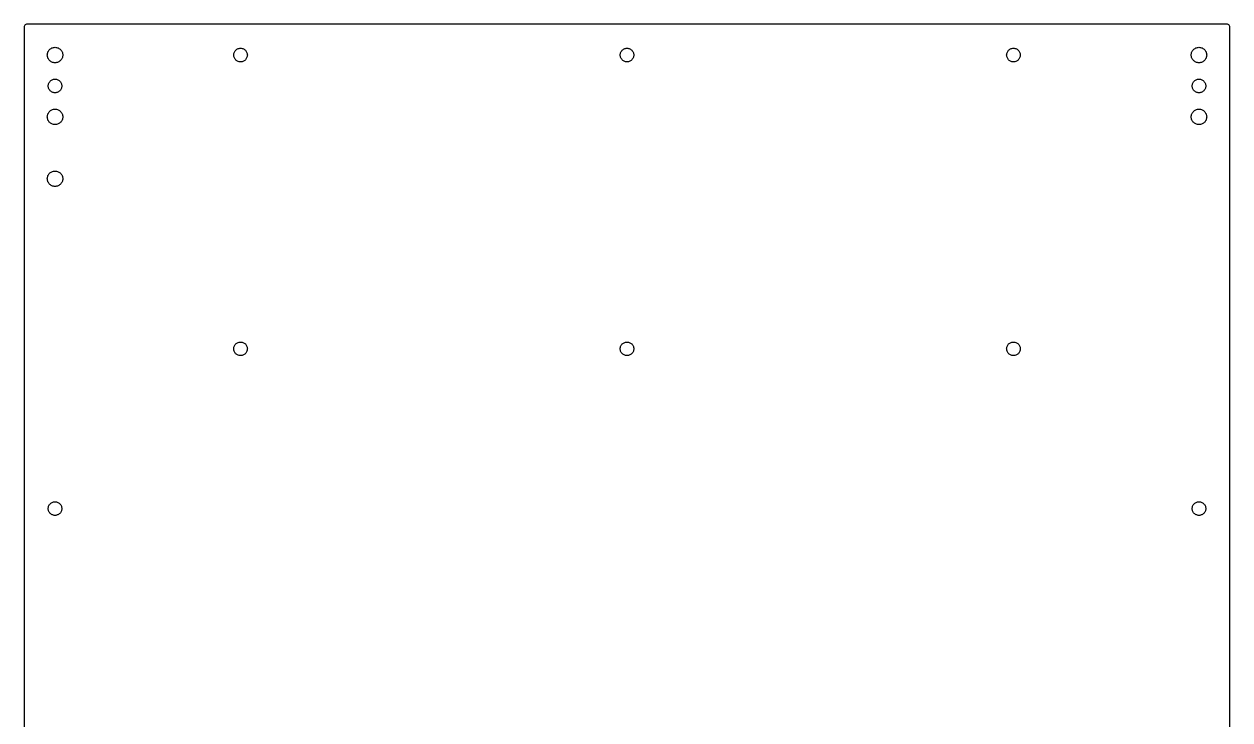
# Model space of a CAD drawing. Header units: metres. Extents: x -195 to 195, y -225 to 225.
# Drawn here: x -195 to 195, y 0 to 225 of the extents above; entities that cross this region are included whole.
import ezdxf

# ---------------------------------------------------------------- set-up
doc = ezdxf.new("R2010")
doc.units = ezdxf.units.M

msp = doc.modelspace()

# ---------------------------------------------------------------- linework, layer by layer
for p, q in [((-194.975, 224.223), (-195, 224)), ((-195, 224), (-195, -224)), ((-194.901, 224.434), (-194.975, 224.223)), ((-194.782, 224.623), (-194.901, 224.434)), ((-194.623, 224.782), (-194.782, 224.623)), ((-194.434, 224.901), (-194.623, 224.782)), ((-194.223, 224.975), (-194.434, 224.901)), ((-194, 225), (-194.223, 224.975)), ((194, 225), (-194, 225)), ((194.223, 224.975), (194, 225)), ((194.434, 224.901), (194.223, 224.975)), ((194.623, 224.782), (194.434, 224.901)), ((194.782, 224.623), (194.623, 224.782)), ((194.901, 224.434), (194.782, 224.623)), ((194.975, 224.223), (194.901, 224.434)), ((195, 224), (194.975, 224.223)), ((195, -224), (195, 224)), ((-187.5, 215), (-187.486, 215.261)), ((-187.486, 214.739), (-187.5, 215)), ((-187.486, 215.261), (-187.445, 215.52)), ((-187.445, 214.48), (-187.486, 214.739)), ((-187.445, 215.52), (-187.378, 215.773)), ((-187.378, 215.773), (-187.284, 216.017)), ((-187.284, 216.017), (-187.165, 216.25)), ((-187.165, 216.25), (-187.023, 216.469)), ((-187.023, 216.469), (-186.858, 216.673)), ((-186.858, 216.673), (-186.673, 216.858)), ((-186.673, 216.858), (-186.469, 217.023)), ((-186.469, 217.023), (-186.25, 217.165)), ((-186.25, 217.165), (-186.017, 217.284)), ((-186.017, 217.284), (-185.773, 217.378)), ((-185.773, 217.378), (-185.52, 217.445)), ((-185.52, 217.445), (-185.261, 217.486)), ((-185.261, 217.486), (-185, 217.5)), ((-185, 217.5), (-184.739, 217.486)), ((-184.739, 217.486), (-184.48, 217.445)), ((-184.48, 217.445), (-184.227, 217.378)), ((-184.227, 217.378), (-183.983, 217.284)), ((-183.983, 217.284), (-183.75, 217.165)), ((-183.75, 217.165), (-183.531, 217.023)), ((-183.531, 217.023), (-183.327, 216.858)), ((-183.327, 216.858), (-183.142, 216.673)), ((-183.142, 216.673), (-182.977, 216.469)), ((-182.977, 216.469), (-182.835, 216.25)), ((-182.835, 216.25), (-182.716, 216.017)), ((-182.716, 216.017), (-182.622, 215.773)), ((-182.622, 215.773), (-182.555, 215.52)), ((-182.555, 215.52), (-182.514, 215.261)), ((-182.514, 214.739), (-182.555, 214.48)), ((-182.514, 215.261), (-182.5, 215)), ((-182.5, 215), (-182.514, 214.739)), ((-127.2, 215), (-127.186, 215.246)), ((-127.186, 214.754), (-127.2, 215)), ((-127.186, 215.246), (-127.145, 215.49)), ((-127.145, 214.51), (-127.186, 214.754)), ((-127.145, 215.49), (-127.077, 215.727)), ((-127.077, 214.273), (-127.145, 214.51)), ((-127.077, 215.727), (-126.982, 215.955)), ((-126.982, 215.955), (-126.863, 216.17)), ((-126.863, 216.17), (-126.72, 216.372)), ((-126.72, 216.372), (-126.556, 216.556)), ((-126.556, 216.556), (-126.372, 216.72)), ((-126.372, 216.72), (-126.17, 216.863)), ((-126.17, 216.863), (-125.955, 216.982)), ((-125.955, 216.982), (-125.727, 217.077)), ((-125.727, 217.077), (-125.49, 217.145)), ((-125.49, 217.145), (-125.246, 217.186)), ((-125.246, 217.186), (-125, 217.2)), ((-125, 217.2), (-124.754, 217.186)), ((-124.754, 217.186), (-124.51, 217.145)), ((-124.51, 217.145), (-124.273, 217.077)), ((-124.273, 217.077), (-124.045, 216.982)), ((-124.045, 216.982), (-123.83, 216.863)), ((-123.83, 216.863), (-123.628, 216.72)), ((-123.628, 216.72), (-123.444, 216.556)), ((-123.444, 216.556), (-123.28, 216.372)), ((-123.28, 216.372), (-123.137, 216.17)), ((-123.137, 216.17), (-123.018, 215.955)), ((-123.018, 215.955), (-122.923, 215.727)), ((-122.923, 215.727), (-122.855, 215.49)), ((-122.855, 214.51), (-122.923, 214.273)), ((-122.855, 215.49), (-122.814, 215.246)), ((-122.814, 214.754), (-122.855, 214.51)), ((-122.814, 215.246), (-122.8, 215)), ((-122.8, 215), (-122.814, 214.754)), ((-2.2, 215), (-2.18616, 215.246)), ((-2.18616, 214.754), (-2.2, 215)), ((-2.18616, 215.246), (-2.14484, 215.49)), ((-2.14484, 214.51), (-2.18616, 214.754)), ((-2.14484, 215.49), (-2.07654, 215.727)), ((-2.07654, 214.273), (-2.14484, 214.51)), ((-2.07654, 215.727), (-1.98212, 215.955)), ((-1.98212, 215.955), (-1.86279, 216.17)), ((-1.86279, 216.17), (-1.72002, 216.372)), ((-1.72002, 216.372), (-1.55563, 216.556)), ((-1.55563, 216.556), (-1.37167, 216.72)), ((-1.37167, 216.72), (-1.17046, 216.863)), ((-1.17046, 216.863), (-0.95454, 216.982)), ((-0.95454, 216.982), (-0.72661, 217.077)), ((-0.72661, 217.077), (-0.48953, 217.145)), ((-0.48953, 217.145), (-0.24631, 217.186)), ((-0.24631, 217.186), (0, 217.2)), ((0, 217.2), (0.24631, 217.186)), ((0.24631, 217.186), (0.48953, 217.145)), ((0.48953, 217.145), (0.72661, 217.077)), ((0.72661, 217.077), (0.95454, 216.982)), ((0.95454, 216.982), (1.17046, 216.863)), ((1.17046, 216.863), (1.37167, 216.72)), ((1.37167, 216.72), (1.55563, 216.556)), ((1.55563, 216.556), (1.72002, 216.372)), ((1.72002, 216.372), (1.86279, 216.17)), ((1.86279, 216.17), (1.98212, 215.955)), ((1.98212, 215.955), (2.07654, 215.727)), ((2.07654, 215.727), (2.14484, 215.49)), ((2.14484, 214.51), (2.07654, 214.273)), ((2.14484, 215.49), (2.18616, 215.246)), ((2.18616, 214.754), (2.14484, 214.51)), ((2.18616, 215.246), (2.2, 215)), ((2.2, 215), (2.18616, 214.754)), ((122.8, 215), (122.814, 215.246)), ((122.814, 214.754), (122.8, 215)), ((122.814, 215.246), (122.855, 215.49)), ((122.855, 214.51), (122.814, 214.754)), ((122.855, 215.49), (122.923, 215.727)), ((122.923, 214.273), (122.855, 214.51)), ((122.923, 215.727), (123.018, 215.955)), ((123.018, 215.955), (123.137, 216.17)), ((123.137, 216.17), (123.28, 216.372)), ((123.28, 216.372), (123.444, 216.556)), ((123.444, 216.556), (123.628, 216.72)), ((123.628, 216.72), (123.83, 216.863)), ((123.83, 216.863), (124.045, 216.982)), ((124.045, 216.982), (124.273, 217.077)), ((124.273, 217.077), (124.51, 217.145)), ((124.51, 217.145), (124.754, 217.186)), ((124.754, 217.186), (125, 217.2)), ((125, 217.2), (125.246, 217.186)), ((125.246, 217.186), (125.49, 217.145)), ((125.49, 217.145), (125.727, 217.077)), ((125.727, 217.077), (125.955, 216.982)), ((125.955, 216.982), (126.17, 216.863)), ((126.17, 216.863), (126.372, 216.72)), ((126.372, 216.72), (126.556, 216.556)), ((126.556, 216.556), (126.72, 216.372)), ((126.72, 216.372), (126.863, 216.17)), ((126.863, 216.17), (126.982, 215.955)), ((126.982, 215.955), (127.077, 215.727)), ((127.077, 215.727), (127.145, 215.49)), ((127.145, 214.51), (127.077, 214.273)), ((127.145, 215.49), (127.186, 215.246)), ((127.186, 214.754), (127.145, 214.51)), ((127.186, 215.246), (127.2, 215)), ((127.2, 215), (127.186, 214.754)), ((182.5, 215), (182.514, 215.261)), ((182.514, 214.739), (182.5, 215)), ((182.514, 215.261), (182.555, 215.52)), ((182.555, 214.48), (182.514, 214.739)), ((182.555, 215.52), (182.622, 215.773)), ((182.622, 215.773), (182.716, 216.017)), ((182.716, 216.017), (182.835, 216.25)), ((182.835, 216.25), (182.977, 216.469)), ((182.977, 216.469), (183.142, 216.673)), ((183.142, 216.673), (183.327, 216.858)), ((183.327, 216.858), (183.531, 217.023)), ((183.531, 217.023), (183.75, 217.165)), ((183.75, 217.165), (183.983, 217.284)), ((183.983, 217.284), (184.227, 217.378)), ((184.227, 217.378), (184.48, 217.445)), ((184.48, 217.445), (184.739, 217.486)), ((184.739, 217.486), (185, 217.5)), ((185, 217.5), (185.261, 217.486)), ((185.261, 217.486), (185.52, 217.445)), ((185.52, 217.445), (185.773, 217.378)), ((185.773, 217.378), (186.017, 217.284)), ((186.017, 217.284), (186.25, 217.165)), ((186.25, 217.165), (186.469, 217.023)), ((186.469, 217.023), (186.673, 216.858)), ((186.673, 216.858), (186.858, 216.673)), ((186.858, 216.673), (187.023, 216.469)), ((187.023, 216.469), (187.165, 216.25)), ((187.165, 216.25), (187.284, 216.017)), ((187.284, 216.017), (187.378, 215.773)), ((187.378, 215.773), (187.445, 215.52)), ((187.445, 215.52), (187.486, 215.261)), ((187.486, 214.739), (187.445, 214.48)), ((187.486, 215.261), (187.5, 215)), ((187.5, 215), (187.486, 214.739)), ((-187.378, 214.227), (-187.445, 214.48)), ((-187.284, 213.983), (-187.378, 214.227)), ((-187.165, 213.75), (-187.284, 213.983)), ((-187.023, 213.531), (-187.165, 213.75)), ((-186.858, 213.327), (-187.023, 213.531)), ((-186.673, 213.142), (-186.858, 213.327)), ((-186.469, 212.977), (-186.673, 213.142)), ((-186.25, 212.835), (-186.469, 212.977)), ((-186.017, 212.716), (-186.25, 212.835)), ((-185.773, 212.622), (-186.017, 212.716)), ((-185.52, 212.555), (-185.773, 212.622)), ((-185.261, 212.514), (-185.52, 212.555)), ((-185, 212.5), (-185.261, 212.514)), ((-184.739, 212.514), (-185, 212.5)), ((-184.48, 212.555), (-184.739, 212.514)), ((-184.227, 212.622), (-184.48, 212.555)), ((-183.983, 212.716), (-184.227, 212.622)), ((-183.75, 212.835), (-183.983, 212.716)), ((-183.531, 212.977), (-183.75, 212.835)), ((-183.327, 213.142), (-183.531, 212.977)), ((-183.142, 213.327), (-183.327, 213.142)), ((-182.977, 213.531), (-183.142, 213.327)), ((-182.835, 213.75), (-182.977, 213.531)), ((-182.716, 213.983), (-182.835, 213.75)), ((-182.622, 214.227), (-182.716, 213.983)), ((-182.555, 214.48), (-182.622, 214.227)), ((-126.982, 214.045), (-127.077, 214.273)), ((-126.863, 213.83), (-126.982, 214.045)), ((-126.72, 213.628), (-126.863, 213.83)), ((-126.556, 213.444), (-126.72, 213.628)), ((-126.372, 213.28), (-126.556, 213.444)), ((-126.17, 213.137), (-126.372, 213.28)), ((-125.955, 213.018), (-126.17, 213.137)), ((-125.727, 212.923), (-125.955, 213.018)), ((-125.49, 212.855), (-125.727, 212.923)), ((-125.246, 212.814), (-125.49, 212.855)), ((-125, 212.8), (-125.246, 212.814)), ((-124.754, 212.814), (-125, 212.8)), ((-124.51, 212.855), (-124.754, 212.814)), ((-124.273, 212.923), (-124.51, 212.855)), ((-124.045, 213.018), (-124.273, 212.923)), ((-123.83, 213.137), (-124.045, 213.018)), ((-123.628, 213.28), (-123.83, 213.137)), ((-123.444, 213.444), (-123.628, 213.28)), ((-123.28, 213.628), (-123.444, 213.444)), ((-123.137, 213.83), (-123.28, 213.628)), ((-123.018, 214.045), (-123.137, 213.83)), ((-122.923, 214.273), (-123.018, 214.045)), ((-1.98212, 214.045), (-2.07654, 214.273)), ((-1.86279, 213.83), (-1.98212, 214.045)), ((-1.72002, 213.628), (-1.86279, 213.83)), ((-1.55563, 213.444), (-1.72002, 213.628)), ((-1.37167, 213.28), (-1.55563, 213.444)), ((-1.17046, 213.137), (-1.37167, 213.28)), ((-0.95454, 213.018), (-1.17046, 213.137)), ((-0.72661, 212.923), (-0.95454, 213.018)), ((-0.48953, 212.855), (-0.72661, 212.923)), ((-0.24631, 212.814), (-0.48953, 212.855)), ((0, 212.8), (-0.24631, 212.814)), ((0.24631, 212.814), (0, 212.8)), ((0.48953, 212.855), (0.24631, 212.814)), ((0.72661, 212.923), (0.48953, 212.855)), ((0.95454, 213.018), (0.72661, 212.923)), ((1.17046, 213.137), (0.95454, 213.018)), ((1.37167, 213.28), (1.17046, 213.137)), ((1.55563, 213.444), (1.37167, 213.28)), ((1.72002, 213.628), (1.55563, 213.444)), ((1.86279, 213.83), (1.72002, 213.628)), ((1.98212, 214.045), (1.86279, 213.83)), ((2.07654, 214.273), (1.98212, 214.045)), ((123.018, 214.045), (122.923, 214.273)), ((123.137, 213.83), (123.018, 214.045)), ((123.28, 213.628), (123.137, 213.83)), ((123.444, 213.444), (123.28, 213.628)), ((123.628, 213.28), (123.444, 213.444)), ((123.83, 213.137), (123.628, 213.28)), ((124.045, 213.018), (123.83, 213.137)), ((124.273, 212.923), (124.045, 213.018)), ((124.51, 212.855), (124.273, 212.923)), ((124.754, 212.814), (124.51, 212.855)), ((125, 212.8), (124.754, 212.814)), ((125.246, 212.814), (125, 212.8)), ((125.49, 212.855), (125.246, 212.814)), ((125.727, 212.923), (125.49, 212.855)), ((125.955, 213.018), (125.727, 212.923)), ((126.17, 213.137), (125.955, 213.018)), ((126.372, 213.28), (126.17, 213.137)), ((126.556, 213.444), (126.372, 213.28)), ((126.72, 213.628), (126.556, 213.444)), ((126.863, 213.83), (126.72, 213.628)), ((126.982, 214.045), (126.863, 213.83)), ((127.077, 214.273), (126.982, 214.045)), ((182.622, 214.227), (182.555, 214.48)), ((182.716, 213.983), (182.622, 214.227)), ((182.835, 213.75), (182.716, 213.983)), ((182.977, 213.531), (182.835, 213.75)), ((183.142, 213.327), (182.977, 213.531)), ((183.327, 213.142), (183.142, 213.327)), ((183.531, 212.977), (183.327, 213.142)), ((183.75, 212.835), (183.531, 212.977)), ((183.983, 212.716), (183.75, 212.835)), ((184.227, 212.622), (183.983, 212.716)), ((184.48, 212.555), (184.227, 212.622)), ((184.739, 212.514), (184.48, 212.555)), ((185, 212.5), (184.739, 212.514)), ((185.261, 212.514), (185, 212.5)), ((185.52, 212.555), (185.261, 212.514)), ((185.773, 212.622), (185.52, 212.555)), ((186.017, 212.716), (185.773, 212.622)), ((186.25, 212.835), (186.017, 212.716)), ((186.469, 212.977), (186.25, 212.835)), ((186.673, 213.142), (186.469, 212.977)), ((186.858, 213.327), (186.673, 213.142)), ((187.023, 213.531), (186.858, 213.327)), ((187.165, 213.75), (187.023, 213.531)), ((187.284, 213.983), (187.165, 213.75)), ((187.378, 214.227), (187.284, 213.983)), ((187.445, 214.48), (187.378, 214.227)), ((-186.556, 206.556), (-186.372, 206.72)), ((-186.372, 206.72), (-186.17, 206.863)), ((-186.17, 206.863), (-185.955, 206.982)), ((-185.955, 206.982), (-185.727, 207.077)), ((-185.727, 207.077), (-185.49, 207.145)), ((-185.49, 207.145), (-185.246, 207.186)), ((-185.246, 207.186), (-185, 207.2)), ((-185, 207.2), (-184.754, 207.186)), ((-184.754, 207.186), (-184.51, 207.145)), ((-184.51, 207.145), (-184.273, 207.077)), ((-184.273, 207.077), (-184.045, 206.982)), ((-184.045, 206.982), (-183.83, 206.863)), ((-183.83, 206.863), (-183.628, 206.72)), ((-183.628, 206.72), (-183.444, 206.556)), ((183.444, 206.556), (183.628, 206.72)), ((183.628, 206.72), (183.83, 206.863)), ((183.83, 206.863), (184.045, 206.982)), ((184.045, 206.982), (184.273, 207.077)), ((184.273, 207.077), (184.51, 207.145)), ((184.51, 207.145), (184.754, 207.186)), ((184.754, 207.186), (185, 207.2)), ((185, 207.2), (185.246, 207.186)), ((185.246, 207.186), (185.49, 207.145)), ((185.49, 207.145), (185.727, 207.077)), ((185.727, 207.077), (185.955, 206.982)), ((185.955, 206.982), (186.17, 206.863)), ((186.17, 206.863), (186.372, 206.72)), ((186.372, 206.72), (186.556, 206.556)), ((-187.2, 205), (-187.186, 205.246)), ((-187.186, 204.754), (-187.2, 205)), ((-187.186, 205.246), (-187.145, 205.49)), ((-187.145, 204.51), (-187.186, 204.754)), ((-187.145, 205.49), (-187.077, 205.727)), ((-187.077, 204.273), (-187.145, 204.51)), ((-187.077, 205.727), (-186.982, 205.955)), ((-186.982, 204.045), (-187.077, 204.273)), ((-186.982, 205.955), (-186.863, 206.17)), ((-186.863, 203.83), (-186.982, 204.045)), ((-186.863, 206.17), (-186.72, 206.372)), ((-186.72, 203.628), (-186.863, 203.83)), ((-186.72, 206.372), (-186.556, 206.556)), ((-186.556, 203.444), (-186.72, 203.628)), ((-186.372, 203.28), (-186.556, 203.444)), ((-186.17, 203.137), (-186.372, 203.28)), ((-185.955, 203.018), (-186.17, 203.137)), ((-185.727, 202.923), (-185.955, 203.018)), ((-185.49, 202.855), (-185.727, 202.923)), ((-185.246, 202.814), (-185.49, 202.855)), ((-185, 202.8), (-185.246, 202.814)), ((-184.754, 202.814), (-185, 202.8)), ((-184.51, 202.855), (-184.754, 202.814)), ((-184.273, 202.923), (-184.51, 202.855)), ((-184.045, 203.018), (-184.273, 202.923)), ((-183.83, 203.137), (-184.045, 203.018)), ((-183.628, 203.28), (-183.83, 203.137)), ((-183.444, 203.444), (-183.628, 203.28)), ((-183.444, 206.556), (-183.28, 206.372)), ((-183.28, 203.628), (-183.444, 203.444)), ((-183.28, 206.372), (-183.137, 206.17)), ((-183.137, 203.83), (-183.28, 203.628)), ((-183.137, 206.17), (-183.018, 205.955)), ((-183.018, 204.045), (-183.137, 203.83)), ((-183.018, 205.955), (-182.923, 205.727)), ((-182.923, 204.273), (-183.018, 204.045)), ((-182.923, 205.727), (-182.855, 205.49)), ((-182.855, 204.51), (-182.923, 204.273)), ((-182.855, 205.49), (-182.814, 205.246)), ((-182.814, 204.754), (-182.855, 204.51)), ((-182.814, 205.246), (-182.8, 205)), ((-182.8, 205), (-182.814, 204.754)), ((182.8, 205), (182.814, 205.246)), ((182.814, 204.754), (182.8, 205)), ((182.814, 205.246), (182.855, 205.49)), ((182.855, 204.51), (182.814, 204.754)), ((182.855, 205.49), (182.923, 205.727)), ((182.923, 204.273), (182.855, 204.51)), ((182.923, 205.727), (183.018, 205.955)), ((183.018, 204.045), (182.923, 204.273)), ((183.018, 205.955), (183.137, 206.17)), ((183.137, 203.83), (183.018, 204.045)), ((183.137, 206.17), (183.28, 206.372)), ((183.28, 203.628), (183.137, 203.83)), ((183.28, 206.372), (183.444, 206.556)), ((183.444, 203.444), (183.28, 203.628)), ((183.628, 203.28), (183.444, 203.444)), ((183.83, 203.137), (183.628, 203.28)), ((184.045, 203.018), (183.83, 203.137)), ((184.273, 202.923), (184.045, 203.018)), ((184.51, 202.855), (184.273, 202.923)), ((184.754, 202.814), (184.51, 202.855)), ((185, 202.8), (184.754, 202.814)), ((185.246, 202.814), (185, 202.8)), ((185.49, 202.855), (185.246, 202.814)), ((185.727, 202.923), (185.49, 202.855)), ((185.955, 203.018), (185.727, 202.923)), ((186.17, 203.137), (185.955, 203.018)), ((186.372, 203.28), (186.17, 203.137)), ((186.556, 203.444), (186.372, 203.28)), ((186.556, 206.556), (186.72, 206.372)), ((186.72, 203.628), (186.556, 203.444)), ((186.72, 206.372), (186.863, 206.17)), ((186.863, 203.83), (186.72, 203.628)), ((186.863, 206.17), (186.982, 205.955)), ((186.982, 204.045), (186.863, 203.83)), ((186.982, 205.955), (187.077, 205.727)), ((187.077, 204.273), (186.982, 204.045)), ((187.077, 205.727), (187.145, 205.49)), ((187.145, 204.51), (187.077, 204.273)), ((187.145, 205.49), (187.186, 205.246)), ((187.186, 204.754), (187.145, 204.51)), ((187.186, 205.246), (187.2, 205)), ((187.2, 205), (187.186, 204.754)), ((-187.5, 195), (-187.486, 195.261)), ((-187.486, 194.739), (-187.5, 195)), ((-187.486, 195.261), (-187.445, 195.52)), ((-187.445, 195.52), (-187.378, 195.773)), ((-187.378, 195.773), (-187.284, 196.017)), ((-187.284, 196.017), (-187.165, 196.25)), ((-187.165, 196.25), (-187.023, 196.469)), ((-187.023, 196.469), (-186.858, 196.673)), ((-186.858, 196.673), (-186.673, 196.858)), ((-186.673, 196.858), (-186.469, 197.023)), ((-186.469, 197.023), (-186.25, 197.165)), ((-186.25, 197.165), (-186.017, 197.284)), ((-186.017, 197.284), (-185.773, 197.378)), ((-185.773, 197.378), (-185.52, 197.445)), ((-185.52, 197.445), (-185.261, 197.486)), ((-185.261, 197.486), (-185, 197.5)), ((-185, 197.5), (-184.739, 197.486)), ((-184.739, 197.486), (-184.48, 197.445)), ((-184.48, 197.445), (-184.227, 197.378)), ((-184.227, 197.378), (-183.983, 197.284)), ((-183.983, 197.284), (-183.75, 197.165)), ((-183.75, 197.165), (-183.531, 197.023)), ((-183.531, 197.023), (-183.327, 196.858)), ((-183.327, 196.858), (-183.142, 196.673)), ((-183.142, 196.673), (-182.977, 196.469)), ((-182.977, 196.469), (-182.835, 196.25)), ((-182.835, 196.25), (-182.716, 196.017)), ((-182.716, 196.017), (-182.622, 195.773)), ((-182.622, 195.773), (-182.555, 195.52)), ((-182.555, 195.52), (-182.514, 195.261)), ((-182.514, 195.261), (-182.5, 195)), ((-182.5, 195), (-182.514, 194.739)), ((182.5, 195), (182.514, 195.261)), ((182.514, 194.739), (182.5, 195)), ((182.514, 195.261), (182.555, 195.52)), ((182.555, 195.52), (182.622, 195.773)), ((182.622, 195.773), (182.716, 196.017)), ((182.716, 196.017), (182.835, 196.25)), ((182.835, 196.25), (182.977, 196.469)), ((182.977, 196.469), (183.142, 196.673)), ((183.142, 196.673), (183.327, 196.858)), ((183.327, 196.858), (183.531, 197.023)), ((183.531, 197.023), (183.75, 197.165)), ((183.75, 197.165), (183.983, 197.284)), ((183.983, 197.284), (184.227, 197.378)), ((184.227, 197.378), (184.48, 197.445)), ((184.48, 197.445), (184.739, 197.486)), ((184.739, 197.486), (185, 197.5)), ((185, 197.5), (185.261, 197.486)), ((185.261, 197.486), (185.52, 197.445)), ((185.52, 197.445), (185.773, 197.378)), ((185.773, 197.378), (186.017, 197.284)), ((186.017, 197.284), (186.25, 197.165)), ((186.25, 197.165), (186.469, 197.023)), ((186.469, 197.023), (186.673, 196.858)), ((186.673, 196.858), (186.858, 196.673)), ((186.858, 196.673), (187.023, 196.469)), ((187.023, 196.469), (187.165, 196.25)), ((187.165, 196.25), (187.284, 196.017)), ((187.284, 196.017), (187.378, 195.773)), ((187.378, 195.773), (187.445, 195.52)), ((187.445, 195.52), (187.486, 195.261)), ((187.486, 195.261), (187.5, 195)), ((187.5, 195), (187.486, 194.739)), ((-187.445, 194.48), (-187.486, 194.739)), ((-187.378, 194.227), (-187.445, 194.48)), ((-187.284, 193.983), (-187.378, 194.227)), ((-187.165, 193.75), (-187.284, 193.983)), ((-187.023, 193.531), (-187.165, 193.75)), ((-186.858, 193.327), (-187.023, 193.531)), ((-186.673, 193.142), (-186.858, 193.327)), ((-186.469, 192.977), (-186.673, 193.142)), ((-186.25, 192.835), (-186.469, 192.977)), ((-186.017, 192.716), (-186.25, 192.835)), ((-185.773, 192.622), (-186.017, 192.716)), ((-185.52, 192.555), (-185.773, 192.622)), ((-185.261, 192.514), (-185.52, 192.555)), ((-185, 192.5), (-185.261, 192.514)), ((-184.739, 192.514), (-185, 192.5)), ((-184.48, 192.555), (-184.739, 192.514)), ((-184.227, 192.622), (-184.48, 192.555)), ((-183.983, 192.716), (-184.227, 192.622)), ((-183.75, 192.835), (-183.983, 192.716)), ((-183.531, 192.977), (-183.75, 192.835)), ((-183.327, 193.142), (-183.531, 192.977)), ((-183.142, 193.327), (-183.327, 193.142)), ((-182.977, 193.531), (-183.142, 193.327)), ((-182.835, 193.75), (-182.977, 193.531)), ((-182.716, 193.983), (-182.835, 193.75)), ((-182.622, 194.227), (-182.716, 193.983)), ((-182.555, 194.48), (-182.622, 194.227)), ((-182.514, 194.739), (-182.555, 194.48)), ((182.555, 194.48), (182.514, 194.739)), ((182.622, 194.227), (182.555, 194.48)), ((182.716, 193.983), (182.622, 194.227)), ((182.835, 193.75), (182.716, 193.983)), ((182.977, 193.531), (182.835, 193.75)), ((183.142, 193.327), (182.977, 193.531)), ((183.327, 193.142), (183.142, 193.327)), ((183.531, 192.977), (183.327, 193.142)), ((183.75, 192.835), (183.531, 192.977)), ((183.983, 192.716), (183.75, 192.835)), ((184.227, 192.622), (183.983, 192.716)), ((184.48, 192.555), (184.227, 192.622)), ((184.739, 192.514), (184.48, 192.555)), ((185, 192.5), (184.739, 192.514)), ((185.261, 192.514), (185, 192.5)), ((185.52, 192.555), (185.261, 192.514)), ((185.773, 192.622), (185.52, 192.555)), ((186.017, 192.716), (185.773, 192.622)), ((186.25, 192.835), (186.017, 192.716)), ((186.469, 192.977), (186.25, 192.835)), ((186.673, 193.142), (186.469, 192.977)), ((186.858, 193.327), (186.673, 193.142)), ((187.023, 193.531), (186.858, 193.327)), ((187.165, 193.75), (187.023, 193.531)), ((187.284, 193.983), (187.165, 193.75)), ((187.378, 194.227), (187.284, 193.983)), ((187.445, 194.48), (187.378, 194.227)), ((187.486, 194.739), (187.445, 194.48)), ((-187.486, 175.261), (-187.445, 175.52)), ((-187.445, 175.52), (-187.378, 175.773)), ((-187.378, 175.773), (-187.284, 176.017)), ((-187.284, 176.017), (-187.165, 176.25)), ((-187.165, 176.25), (-187.023, 176.469)), ((-187.023, 176.469), (-186.858, 176.673)), ((-186.858, 176.673), (-186.673, 176.858)), ((-186.673, 176.858), (-186.469, 177.023)), ((-186.469, 177.023), (-186.25, 177.165)), ((-186.25, 177.165), (-186.017, 177.284)), ((-186.017, 177.284), (-185.773, 177.378)), ((-185.773, 177.378), (-185.52, 177.445)), ((-185.52, 177.445), (-185.261, 177.486)), ((-185.261, 177.486), (-185, 177.5)), ((-185, 177.5), (-184.739, 177.486)), ((-184.739, 177.486), (-184.48, 177.445)), ((-184.48, 177.445), (-184.227, 177.378)), ((-184.227, 177.378), (-183.983, 177.284)), ((-183.983, 177.284), (-183.75, 177.165)), ((-183.75, 177.165), (-183.531, 177.023)), ((-183.531, 177.023), (-183.327, 176.858)), ((-183.327, 176.858), (-183.142, 176.673)), ((-183.142, 176.673), (-182.977, 176.469)), ((-182.977, 176.469), (-182.835, 176.25)), ((-182.835, 176.25), (-182.716, 176.017)), ((-182.716, 176.017), (-182.622, 175.773)), ((-182.622, 175.773), (-182.555, 175.52)), ((-182.555, 175.52), (-182.514, 175.261)), ((-187.5, 175), (-187.486, 175.261)), ((-187.486, 174.739), (-187.5, 175)), ((-187.445, 174.48), (-187.486, 174.739)), ((-187.378, 174.227), (-187.445, 174.48)), ((-187.284, 173.983), (-187.378, 174.227)), ((-187.165, 173.75), (-187.284, 173.983)), ((-187.023, 173.531), (-187.165, 173.75)), ((-186.858, 173.327), (-187.023, 173.531)), ((-186.673, 173.142), (-186.858, 173.327)), ((-186.469, 172.977), (-186.673, 173.142)), ((-186.25, 172.835), (-186.469, 172.977)), ((-186.017, 172.716), (-186.25, 172.835)), ((-185.773, 172.622), (-186.017, 172.716)), ((-185.52, 172.555), (-185.773, 172.622)), ((-185.261, 172.514), (-185.52, 172.555)), ((-185, 172.5), (-185.261, 172.514)), ((-184.739, 172.514), (-185, 172.5)), ((-184.48, 172.555), (-184.739, 172.514)), ((-184.227, 172.622), (-184.48, 172.555)), ((-183.983, 172.716), (-184.227, 172.622)), ((-183.75, 172.835), (-183.983, 172.716)), ((-183.531, 172.977), (-183.75, 172.835)), ((-183.327, 173.142), (-183.531, 172.977)), ((-183.142, 173.327), (-183.327, 173.142)), ((-182.977, 173.531), (-183.142, 173.327)), ((-182.835, 173.75), (-182.977, 173.531)), ((-182.716, 173.983), (-182.835, 173.75)), ((-182.622, 174.227), (-182.716, 173.983)), ((-182.555, 174.48), (-182.622, 174.227)), ((-182.514, 174.739), (-182.555, 174.48)), ((-182.514, 175.261), (-182.5, 175)), ((-182.5, 175), (-182.514, 174.739)), ((-127.077, 120.727), (-126.982, 120.955)), ((-126.982, 120.955), (-126.863, 121.17)), ((-126.863, 121.17), (-126.72, 121.372)), ((-126.72, 121.372), (-126.556, 121.556)), ((-126.556, 121.556), (-126.372, 121.72)), ((-126.372, 121.72), (-126.17, 121.863)), ((-126.17, 121.863), (-125.955, 121.982)), ((-125.955, 121.982), (-125.727, 122.077)), ((-125.727, 122.077), (-125.49, 122.145)), ((-125.49, 122.145), (-125.246, 122.186)), ((-125.246, 122.186), (-125, 122.2)), ((-125, 122.2), (-124.754, 122.186)), ((-124.754, 122.186), (-124.51, 122.145)), ((-124.51, 122.145), (-124.273, 122.077)), ((-124.273, 122.077), (-124.045, 121.982)), ((-124.045, 121.982), (-123.83, 121.863)), ((-123.83, 121.863), (-123.628, 121.72)), ((-123.628, 121.72), (-123.444, 121.556)), ((-123.444, 121.556), (-123.28, 121.372)), ((-123.28, 121.372), (-123.137, 121.17)), ((-123.137, 121.17), (-123.018, 120.955)), ((-123.018, 120.955), (-122.923, 120.727)), ((-2.07654, 120.727), (-1.98212, 120.955)), ((-1.98212, 120.955), (-1.86279, 121.17)), ((-1.86279, 121.17), (-1.72002, 121.372)), ((-1.72002, 121.372), (-1.55563, 121.556)), ((-1.55563, 121.556), (-1.37167, 121.72)), ((-1.37167, 121.72), (-1.17046, 121.863)), ((-1.17046, 121.863), (-0.95454, 121.982)), ((-0.95454, 121.982), (-0.72661, 122.077)), ((-0.72661, 122.077), (-0.48953, 122.145)), ((-0.48953, 122.145), (-0.24631, 122.186)), ((-0.24631, 122.186), (0, 122.2)), ((0, 122.2), (0.24631, 122.186)), ((0.24631, 122.186), (0.48953, 122.145)), ((0.48953, 122.145), (0.72661, 122.077)), ((0.72661, 122.077), (0.95454, 121.982)), ((0.95454, 121.982), (1.17046, 121.863)), ((1.17046, 121.863), (1.37167, 121.72)), ((1.37167, 121.72), (1.55563, 121.556)), ((1.55563, 121.556), (1.72002, 121.372)), ((1.72002, 121.372), (1.86279, 121.17)), ((1.86279, 121.17), (1.98212, 120.955)), ((1.98212, 120.955), (2.07654, 120.727)), ((122.923, 120.727), (123.018, 120.955)), ((123.018, 120.955), (123.137, 121.17)), ((123.137, 121.17), (123.28, 121.372)), ((123.28, 121.372), (123.444, 121.556)), ((123.444, 121.556), (123.628, 121.72)), ((123.628, 121.72), (123.83, 121.863)), ((123.83, 121.863), (124.045, 121.982)), ((124.045, 121.982), (124.273, 122.077)), ((124.273, 122.077), (124.51, 122.145)), ((124.51, 122.145), (124.754, 122.186)), ((124.754, 122.186), (125, 122.2)), ((125, 122.2), (125.246, 122.186)), ((125.246, 122.186), (125.49, 122.145)), ((125.49, 122.145), (125.727, 122.077)), ((125.727, 122.077), (125.955, 121.982)), ((125.955, 121.982), (126.17, 121.863)), ((126.17, 121.863), (126.372, 121.72)), ((126.372, 121.72), (126.556, 121.556)), ((126.556, 121.556), (126.72, 121.372)), ((126.72, 121.372), (126.863, 121.17)), ((126.863, 121.17), (126.982, 120.955)), ((126.982, 120.955), (127.077, 120.727)), ((-127.2, 120), (-127.186, 120.246)), ((-127.186, 119.754), (-127.2, 120)), ((-127.186, 120.246), (-127.145, 120.49)), ((-127.145, 119.51), (-127.186, 119.754)), ((-127.145, 120.49), (-127.077, 120.727)), ((-127.077, 119.273), (-127.145, 119.51)), ((-126.982, 119.045), (-127.077, 119.273)), ((-126.863, 118.83), (-126.982, 119.045)), ((-126.72, 118.628), (-126.863, 118.83)), ((-126.556, 118.444), (-126.72, 118.628)), ((-126.372, 118.28), (-126.556, 118.444)), ((-126.17, 118.137), (-126.372, 118.28)), ((-125.955, 118.018), (-126.17, 118.137)), ((-125.727, 117.923), (-125.955, 118.018)), ((-125.49, 117.855), (-125.727, 117.923)), ((-125.246, 117.814), (-125.49, 117.855)), ((-125, 117.8), (-125.246, 117.814)), ((-124.754, 117.814), (-125, 117.8)), ((-124.51, 117.855), (-124.754, 117.814)), ((-124.273, 117.923), (-124.51, 117.855)), ((-124.045, 118.018), (-124.273, 117.923)), ((-123.83, 118.137), (-124.045, 118.018)), ((-123.628, 118.28), (-123.83, 118.137)), ((-123.444, 118.444), (-123.628, 118.28)), ((-123.28, 118.628), (-123.444, 118.444)), ((-123.137, 118.83), (-123.28, 118.628)), ((-123.018, 119.045), (-123.137, 118.83)), ((-122.923, 119.273), (-123.018, 119.045)), ((-122.923, 120.727), (-122.855, 120.49)), ((-122.855, 119.51), (-122.923, 119.273)), ((-122.855, 120.49), (-122.814, 120.246)), ((-122.814, 119.754), (-122.855, 119.51)), ((-122.814, 120.246), (-122.8, 120)), ((-122.8, 120), (-122.814, 119.754)), ((-2.2, 120), (-2.18616, 120.246)), ((-2.18616, 119.754), (-2.2, 120)), ((-2.18616, 120.246), (-2.14484, 120.49)), ((-2.14484, 119.51), (-2.18616, 119.754)), ((-2.14484, 120.49), (-2.07654, 120.727)), ((-2.07654, 119.273), (-2.14484, 119.51)), ((-1.98212, 119.045), (-2.07654, 119.273)), ((-1.86279, 118.83), (-1.98212, 119.045)), ((-1.72002, 118.628), (-1.86279, 118.83)), ((-1.55563, 118.444), (-1.72002, 118.628)), ((-1.37167, 118.28), (-1.55563, 118.444)), ((-1.17046, 118.137), (-1.37167, 118.28)), ((-0.95454, 118.018), (-1.17046, 118.137)), ((-0.72661, 117.923), (-0.95454, 118.018)), ((-0.48953, 117.855), (-0.72661, 117.923)), ((-0.24631, 117.814), (-0.48953, 117.855)), ((0, 117.8), (-0.24631, 117.814)), ((0.24631, 117.814), (0, 117.8)), ((0.48953, 117.855), (0.24631, 117.814)), ((0.72661, 117.923), (0.48953, 117.855)), ((0.95454, 118.018), (0.72661, 117.923)), ((1.17046, 118.137), (0.95454, 118.018)), ((1.37167, 118.28), (1.17046, 118.137)), ((1.55563, 118.444), (1.37167, 118.28)), ((1.72002, 118.628), (1.55563, 118.444)), ((1.86279, 118.83), (1.72002, 118.628)), ((1.98212, 119.045), (1.86279, 118.83)), ((2.07654, 119.273), (1.98212, 119.045)), ((2.07654, 120.727), (2.14484, 120.49)), ((2.14484, 119.51), (2.07654, 119.273)), ((2.14484, 120.49), (2.18616, 120.246)), ((2.18616, 119.754), (2.14484, 119.51)), ((2.18616, 120.246), (2.2, 120)), ((2.2, 120), (2.18616, 119.754)), ((122.8, 120), (122.814, 120.246)), ((122.814, 119.754), (122.8, 120)), ((122.814, 120.246), (122.855, 120.49)), ((122.855, 119.51), (122.814, 119.754)), ((122.855, 120.49), (122.923, 120.727)), ((122.923, 119.273), (122.855, 119.51)), ((123.018, 119.045), (122.923, 119.273)), ((123.137, 118.83), (123.018, 119.045)), ((123.28, 118.628), (123.137, 118.83)), ((123.444, 118.444), (123.28, 118.628)), ((123.628, 118.28), (123.444, 118.444)), ((123.83, 118.137), (123.628, 118.28)), ((124.045, 118.018), (123.83, 118.137)), ((124.273, 117.923), (124.045, 118.018)), ((124.51, 117.855), (124.273, 117.923)), ((124.754, 117.814), (124.51, 117.855)), ((125, 117.8), (124.754, 117.814)), ((125.246, 117.814), (125, 117.8)), ((125.49, 117.855), (125.246, 117.814)), ((125.727, 117.923), (125.49, 117.855)), ((125.955, 118.018), (125.727, 117.923)), ((126.17, 118.137), (125.955, 118.018)), ((126.372, 118.28), (126.17, 118.137)), ((126.556, 118.444), (126.372, 118.28)), ((126.72, 118.628), (126.556, 118.444)), ((126.863, 118.83), (126.72, 118.628)), ((126.982, 119.045), (126.863, 118.83)), ((127.077, 119.273), (126.982, 119.045)), ((127.077, 120.727), (127.145, 120.49)), ((127.145, 119.51), (127.077, 119.273)), ((127.145, 120.49), (127.186, 120.246)), ((127.186, 119.754), (127.145, 119.51)), ((127.186, 120.246), (127.2, 120)), ((127.2, 120), (127.186, 119.754)), ((-186.17, 70.1961), (-185.955, 70.3155)), ((-185.955, 70.3155), (-185.727, 70.4099)), ((-185.727, 70.4099), (-185.49, 70.4782)), ((-185.49, 70.4782), (-185.246, 70.5195)), ((-185.246, 70.5195), (-185, 70.5333)), ((-185, 70.5333), (-184.754, 70.5195)), ((-184.754, 70.5195), (-184.51, 70.4782)), ((-184.51, 70.4782), (-184.273, 70.4099)), ((-184.273, 70.4099), (-184.045, 70.3155)), ((-184.045, 70.3155), (-183.83, 70.1961)), ((183.83, 70.1961), (184.045, 70.3155)), ((184.045, 70.3155), (184.273, 70.4099)), ((184.273, 70.4099), (184.51, 70.4782)), ((184.51, 70.4782), (184.754, 70.5195)), ((184.754, 70.5195), (185, 70.5333)), ((185, 70.5333), (185.246, 70.5195)), ((185.246, 70.5195), (185.49, 70.4782)), ((185.49, 70.4782), (185.727, 70.4099)), ((185.727, 70.4099), (185.955, 70.3155)), ((185.955, 70.3155), (186.17, 70.1961)), ((-187.2, 68.3333), (-187.186, 68.5797)), ((-187.186, 68.087), (-187.2, 68.3333)), ((-187.186, 68.5797), (-187.145, 68.8229)), ((-187.145, 67.8438), (-187.186, 68.087)), ((-187.145, 68.8229), (-187.077, 69.0599)), ((-187.077, 67.6067), (-187.145, 67.8438)), ((-187.077, 69.0599), (-186.982, 69.2879)), ((-186.982, 67.3788), (-187.077, 67.6067)), ((-186.982, 69.2879), (-186.863, 69.5038)), ((-186.863, 67.1629), (-186.982, 67.3788)), ((-186.863, 69.5038), (-186.72, 69.705)), ((-186.72, 66.9617), (-186.863, 67.1629)), ((-186.72, 69.705), (-186.556, 69.889)), ((-186.556, 66.7777), (-186.72, 66.9617)), ((-186.556, 69.889), (-186.372, 70.0534)), ((-186.372, 66.6133), (-186.556, 66.7777)), ((-186.372, 70.0534), (-186.17, 70.1961)), ((-186.17, 66.4705), (-186.372, 66.6133)), ((-185.955, 66.3512), (-186.17, 66.4705)), ((-185.727, 66.2568), (-185.955, 66.3512)), ((-184.045, 66.3512), (-184.273, 66.2568)), ((-183.83, 66.4705), (-184.045, 66.3512)), ((-183.83, 70.1961), (-183.628, 70.0534)), ((-183.628, 66.6133), (-183.83, 66.4705)), ((-183.628, 70.0534), (-183.444, 69.889)), ((-183.444, 66.7777), (-183.628, 66.6133)), ((-183.444, 69.889), (-183.28, 69.705)), ((-183.28, 66.9617), (-183.444, 66.7777)), ((-183.28, 69.705), (-183.137, 69.5038)), ((-183.137, 67.1629), (-183.28, 66.9617)), ((-183.137, 69.5038), (-183.018, 69.2879)), ((-183.018, 67.3788), (-183.137, 67.1629)), ((-183.018, 69.2879), (-182.923, 69.0599)), ((-182.923, 67.6067), (-183.018, 67.3788)), ((-182.923, 69.0599), (-182.855, 68.8229)), ((-182.855, 67.8438), (-182.923, 67.6067)), ((-182.855, 68.8229), (-182.814, 68.5797)), ((-182.814, 68.087), (-182.855, 67.8438)), ((-182.814, 68.5797), (-182.8, 68.3333)), ((-182.8, 68.3333), (-182.814, 68.087)), ((182.8, 68.3333), (182.814, 68.5797)), ((182.814, 68.087), (182.8, 68.3333)), ((182.814, 68.5797), (182.855, 68.8229)), ((182.855, 67.8438), (182.814, 68.087)), ((182.855, 68.8229), (182.923, 69.0599)), ((182.923, 67.6067), (182.855, 67.8438)), ((182.923, 69.0599), (183.018, 69.2879)), ((183.018, 67.3788), (182.923, 67.6067)), ((183.018, 69.2879), (183.137, 69.5038)), ((183.137, 67.1629), (183.018, 67.3788)), ((183.137, 69.5038), (183.28, 69.705)), ((183.28, 66.9617), (183.137, 67.1629)), ((183.28, 69.705), (183.444, 69.889)), ((183.444, 66.7777), (183.28, 66.9617)), ((183.444, 69.889), (183.628, 70.0534)), ((183.628, 66.6133), (183.444, 66.7777)), ((183.628, 70.0534), (183.83, 70.1961)), ((183.83, 66.4705), (183.628, 66.6133)), ((184.045, 66.3512), (183.83, 66.4705)), ((184.273, 66.2568), (184.045, 66.3512)), ((185.955, 66.3512), (185.727, 66.2568)), ((186.17, 66.4705), (185.955, 66.3512)), ((186.17, 70.1961), (186.372, 70.0534)), ((186.372, 66.6133), (186.17, 66.4705)), ((186.372, 70.0534), (186.556, 69.889)), ((186.556, 66.7777), (186.372, 66.6133)), ((186.556, 69.889), (186.72, 69.705)), ((186.72, 66.9617), (186.556, 66.7777)), ((186.72, 69.705), (186.863, 69.5038)), ((186.863, 67.1629), (186.72, 66.9617)), ((186.863, 69.5038), (186.982, 69.2879)), ((186.982, 67.3788), (186.863, 67.1629)), ((186.982, 69.2879), (187.077, 69.0599)), ((187.077, 67.6067), (186.982, 67.3788)), ((187.077, 69.0599), (187.145, 68.8229)), ((187.145, 67.8438), (187.077, 67.6067)), ((187.145, 68.8229), (187.186, 68.5797)), ((187.186, 68.087), (187.145, 67.8438)), ((187.186, 68.5797), (187.2, 68.3333)), ((187.2, 68.3333), (187.186, 68.087)), ((-185.49, 66.1885), (-185.727, 66.2568)), ((-185.246, 66.1472), (-185.49, 66.1885)), ((-185, 66.1333), (-185.246, 66.1472)), ((-184.754, 66.1472), (-185, 66.1333)), ((-184.51, 66.1885), (-184.754, 66.1472)), ((-184.273, 66.2568), (-184.51, 66.1885)), ((184.51, 66.1885), (184.273, 66.2568)), ((184.754, 66.1472), (184.51, 66.1885)), ((185, 66.1333), (184.754, 66.1472)), ((185.246, 66.1472), (185, 66.1333)), ((185.49, 66.1885), (185.246, 66.1472)), ((185.727, 66.2568), (185.49, 66.1885))]:
    msp.add_line(p, q)

doc.saveas('drawing.dxf')
